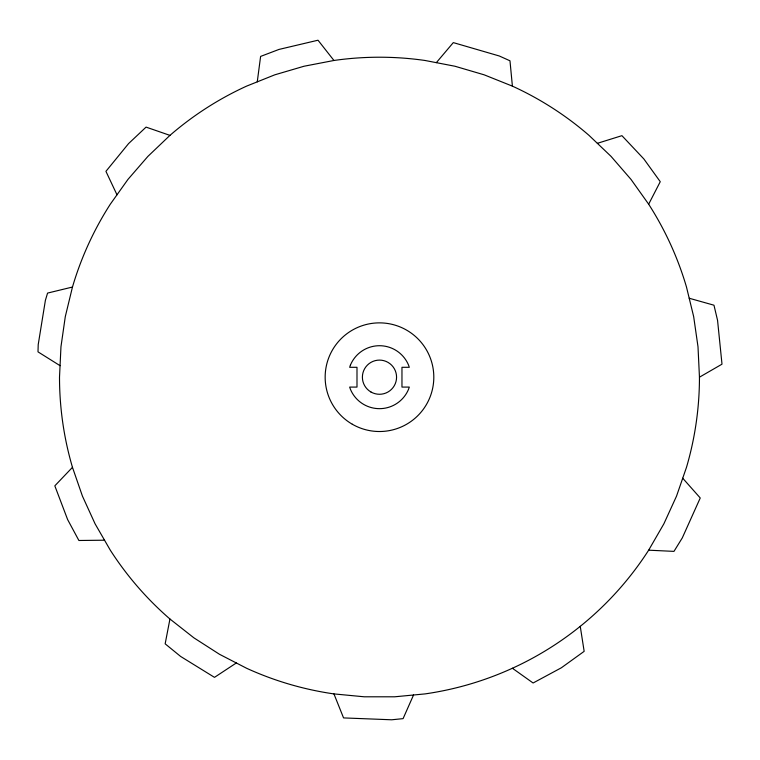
<?xml version="1.0" encoding="UTF-8"?>
<svg xmlns="http://www.w3.org/2000/svg" width="760" height="760" viewBox="0 0 760 760"><rect width="100%" height="100%" fill="white"/><g stroke="black" fill="none" stroke-linecap="round" stroke-linejoin="round"><path stroke-width="1.14" d="M257.26 81.852L260.613 56.411L278.986 49.428L318.012 40.213L333.944 60.477A319.969 319.969 0 0 1 425.02 60.477L454.917 66.234L484.13 74.812L512.401 86.136A319.969 319.969 0 0 1 589.019 135.375L611.059 156.389L631 179.398L648.66 204.202A319.969 319.969 0 0 1 686.489 287.042L693.671 316.635L698.003 346.778L699.457 377.188A319.969 319.969 0 0 1 686.489 467.333L676.533 496.109L663.879 523.811L648.66 550.183A319.969 319.969 0 0 1 425.02 693.908L394.706 696.797L364.258 696.797L333.944 693.908A319.969 319.969 0 0 1 246.563 668.249L219.498 654.293L193.876 637.83L169.945 619.01A319.969 319.969 0 0 1 110.304 550.183L95.076 523.811L82.431 496.109L72.466 467.333A319.969 319.969 0 0 1 59.508 377.188L60.962 346.778L65.293 316.635L72.466 287.042A319.969 319.969 0 0 1 110.304 204.202L127.965 179.398L147.905 156.389L169.945 135.375A319.969 319.969 0 0 1 246.563 86.136L274.826 74.812L304.048 66.234L333.944 60.477M169.945 619.01L165.157 643.825L180.623 656.44L214.491 677.359L236.322 662.967M413.544 695.001L403.085 718.637L391.713 719.786L343.558 717.915L333.944 693.908M648.66 204.202L660.26 181.697L643.834 158.925L621.927 135.669L597.36 143.327M436.335 62.652L453.302 42.608L499.282 55.983L509.979 60.8L512.401 86.136M72.466 467.333L54.825 485.839L67.64 519.602L78.888 540.493L104.538 540.198M699.457 377.188L722 364.173L717.554 320.34L713.972 305.206L689.206 298.243M72.466 287.042L47.566 293.084L45.391 300.333L38.218 344.603L38 351.861L60.059 365.683M648.66 550.183L673.968 551.38L682.299 537.89L700.245 497.981L682.717 478.22M169.945 135.375L146.062 127.11L128.573 143.593L105.934 171.342L116.993 194.816M512.401 668.249L533.102 682.993L561.374 667.774L584.155 651.348L580.25 626.335M350.398 365.142L349.666 367.298L356.991 367.298L356.991 387.087L349.666 387.087L350.398 389.234A31.483 31.483 0 0 0 408.566 389.234L409.298 387.087L401.964 387.087L401.964 367.298L409.298 367.298L408.566 365.142A31.483 31.483 0 0 0 350.398 365.142M370.937 391.989A17.09 17.09 0 0 0 396.568 377.188A17.09 17.09 0 0 0 370.937 362.387A17.09 17.09 0 0 0 370.937 391.989M352.317 424.241A54.33 54.33 0 0 0 433.808 377.188A54.33 54.33 0 0 0 352.317 330.144A54.33 54.33 0 0 0 352.317 424.241"/></g></svg>
